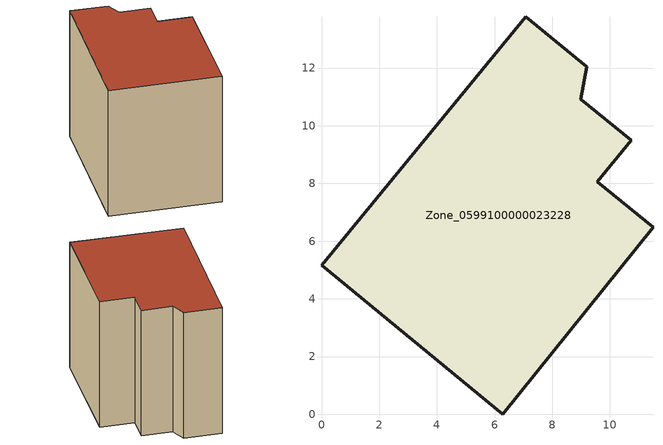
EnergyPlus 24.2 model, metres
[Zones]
Zone_0599100000023228
 floor ground (C_G): 0,5.17 7.08,13.78 9.19,12.04 8.98,10.93 10.73,9.51 9.55,8.05 11.49,6.48 6.29,0 z0
 wall outside (C_F): 10.73,9.51 8.98,10.93 9.19,12.04 7.08,13.78 0,5.17 6.29,0 11.49,6.48 9.55,8.05 10.73,9.51 z0:10.11
 roof outside (C_R): 0,5.17 6.29,0 11.49,6.48 9.55,8.05 10.73,9.51 8.98,10.93 9.19,12.04 7.08,13.78 z10.11
[BUILDING]
Pand.0599100000023228: North Axis=0; Terrain=City; Loads Convergence Tolerance Value=0.04; Temperature Convergence Tolerance Value=0.4; Solar Distribution=FullExterior; Maximum Number of Warmup Days=25; Minimum Number of Warmup Days=1
[Site:Location]
Rotterdam.The.Hague.AP_ZH_NLD Design_Conditions: Latitude=51.96; Longitude=4.45; Time Zone=1; Elevation=-4.5
[SITE:GROUNDTEMPERATURE:BUILDINGSURFACE]
18, 18, 18, 18, 18, 18, 18, 18, 18, 18, 18, 18
[MATERIAL] Thermal Absorptance=0.9; Solar Absorptance=0.7; Visible Absorptance=0.7
Name | Roughness | Thickness | Conductivity | Density | Specific Heat
G.TC.1946 | MediumSmooth | 0.15 | 1 | 540 | 1210
F.TC.1946 | Rough | 0.3 | 0.857143 | 1920 | 840
R.TC.1946 | MediumRough | 0.2 | 0.909091 | 1500 | 1000
[CONSTRUCTION]
C_G: G.TC.1946
C_F: F.TC.1946
C_R: R.TC.1946
[ZONE]
Zone_0599100000023228: Type=1; Multiplier=1; Ceiling Height=Autocalculate; Volume=Autocalculate; Floor Area=autocalculate; Part of Total Floor Area=Yes
[ZONEINFILTRATION:DESIGNFLOWRATE]
Infil_Zone_0599100000023228: Zone or ZoneList or Space or SpaceList=Zone_0599100000023228; Schedule=AlwaysOn; Design Flow Rate Calculation Method=Flow/Area; Flow Rate per Floor Area=0.003; Constant Term Coefficient=1; Temperature Term Coefficient=0; Velocity Term Coefficient=0; Velocity Squared Term Coefficient=0
[HVACTEMPLATE:ZONE:IDEALLOADSAIRSYSTEM]
Zone_0599100000023228: Maximum Heating Supply Air Temperature=50; Minimum Cooling Supply Air Temperature=13; Maximum Heating Supply Air Humidity Ratio=0.0156; Minimum Cooling Supply Air Humidity Ratio=0.0077; Heating Limit=NoLimit; Cooling Limit=NoLimit; Dehumidification Control Type=ConstantSensibleHeatRatio; Cooling Sensible Heat Ratio=0.7; Dehumidification Setpoint=60; Humidification Control Type=None; Humidification Setpoint=30; Outdoor Air Method=None; Outdoor Air Flow Rate per Person=0.00944; Outdoor Air Flow Rate per Zone Floor Area=0; Outdoor Air Flow Rate per Zone=0; Demand Controlled Ventilation Type=None; Outdoor Air Economizer Type=NoEconomizer; Heat Recovery Type=None; Sensible Heat Recovery Effectiveness=0.7; Latent Heat Recovery Effectiveness=0.65
[ZONECONTROL:THERMOSTAT]
ThermostatControl_Zone_0599100000023228: Zone or ZoneList=Zone_0599100000023228; Control Type Schedule=DualSetpointControlType; Control 1=Thermostat_Zone_0599100000023228; Temperature Difference Between Cutout And Setpoint=0
[THERMOSTATSETPOINT:DUALSETPOINT]
Thermostat_Zone_0599100000023228: Heating Setpoint Temperature Schedule=HeatingSetpoint_Zone_0599100000023228; Cooling Setpoint Temperature Schedule=CoolingSetpoint_Zone_0599100000023228
[SCHEDULE:COMPACT]
HeatingSetpoint_Zone_0599100000023228: Through: 12/31, For: AllDays, Until: 24:00, 21
CoolingSetpoint_Zone_0599100000023228: Through: 12/31, For: AllDays, Until: 24:00, 24
DualSetpointControlType: Through: 12/31, For: AllDays, Until: 24:00, 4
AlwaysOn: Through: 12/31, For: AllDays, Until: 24:00, 1
